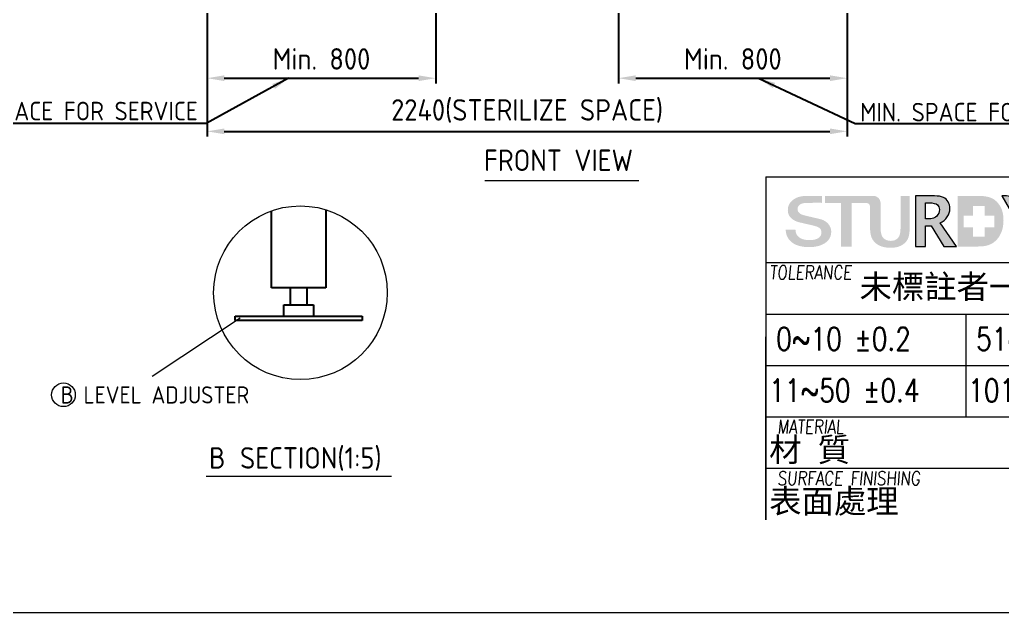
# Model space of a CAD drawing. Header units: millimetres. Extents: x -459980 to -448260, y -22120 to -13880.
# Drawn here: x -456355 to -452915, y -22120 to -20047 of the extents above; entities that cross this region are included whole.
import ezdxf

# ---------------------------------------------------------------- set-up
doc = ezdxf.new("R2010")
doc.units = ezdxf.units.MM
doc.layers.get('0').update_dxf_attribs({"lineweight": 25})
doc.layers.add('D', color=3, linetype='Continuous', lineweight=13)
doc.layers.add('F', color=7, linetype='Continuous', lineweight=15)
doc.styles.get("Standard").update_dxf_attribs({"font": 'KAIU.TTF'})
doc.styles.add('STU25', font='isocp2.shx')
doc.styles.add('Text', font='romans.shx', dxfattribs={"width": 0.8, "oblique": 10})
doc.dimstyles.new('STU25', dxfattribs={"dimscale": 30, "dimtxt": 2.5, "dimasz": 2, "dimexe": 0.6, "dimexo": 1, "dimgap": 1, "dimtad": 1, "dimdsep": 46, "dimtxsty": 'STU25', "dimcen": 2, "dimazin": 2, "dimtfac": 1, "dimtmove": 0, "dimatfit": 3, "dimfxl": 0, "dimtolj": 1, "dimtzin": 0, "dimarcsym": 0})
doc.dimstyles.new('STU25$7', dxfattribs={"dimscale": 30, "dimtxt": 2.5, "dimasz": 2, "dimexe": 1.25, "dimexo": 0.625, "dimgap": 1, "dimtad": 0, "dimdec": 4, "dimdsep": 46, "dimtxsty": 'STU25', "dimcen": 2.5, "dimazin": 2, "dimtfac": 1, "dimtdec": 4, "dimtmove": 0, "dimatfit": 3, "dimfxl": 0, "dimtolj": 1, "dimtzin": 0, "dimarcsym": 0})

# ---------------------------------------------------------------- blocks, each defined once
blk = doc.blocks.new('*D6')
at = {"layer": 'D', "color": 0, "lineweight": -2}
for p, q in [((-454898.9, -19652.9), (-454898.9, -20269.8)), ((-455698.9, -19682.9), (-455698.9, -20269.8)), ((-455638.9, -20251.8), (-454958.9, -20251.8))]:
    blk.add_line(p, q, dxfattribs=at)
at = {"layer": 'D', "color": 0}
for points in [[(-455638.9, -20241.8), (-455638.9, -20261.8), (-455698.9, -20251.8)], [(-454958.9, -20261.8), (-454958.9, -20241.8), (-454898.9, -20251.8)]]:
    blk.add_solid(points, dxfattribs=at)
at = {"layer": 'Defpoints', "color": 0}
for p in [(-454898.9, -19622.9), (-455698.9, -19652.9), (-454898.9, -20251.8)]:
    blk.add_point(p, dxfattribs=at)
at = {"layer": 'D', "color": 0, "insert": (-455298.9, -20184.3), "char_height": 75, "attachment_point": 5, "style": 'STU25'}
blk.add_mtext('\\A1;Min. 800', dxfattribs=at)
blk = doc.blocks.new('*D7')
at = {"layer": 'D', "color": 0, "lineweight": -2}
for p, q in [((-454258.9, -19652.9), (-454258.9, -20269.8)), ((-453458.9, -19682.9), (-453458.9, -20269.8)), ((-454198.9, -20251.8), (-453518.9, -20251.8))]:
    blk.add_line(p, q, dxfattribs=at)
at = {"layer": 'D', "color": 0}
for points in [[(-454198.9, -20241.8), (-454198.9, -20261.8), (-454258.9, -20251.8)], [(-453518.9, -20261.8), (-453518.9, -20241.8), (-453458.9, -20251.8)]]:
    blk.add_solid(points, dxfattribs=at)
at = {"layer": 'Defpoints', "color": 0}
for p in [(-454258.9, -19622.9), (-453458.9, -19652.9), (-453458.9, -20251.8)]:
    blk.add_point(p, dxfattribs=at)
at = {"layer": 'D', "color": 0, "insert": (-453858.9, -20184.3), "char_height": 75, "attachment_point": 5, "style": 'STU25'}
blk.add_mtext('\\A1;Min. 800', dxfattribs=at)
blk = doc.blocks.new('*D14')
at = {"layer": 'D', "color": 0, "lineweight": -2}
for p, q in [((-455698.9, -19682.9), (-455698.9, -20455.7)), ((-453458.9, -19682.9), (-453458.9, -20455.7)), ((-455638.9, -20437.7), (-453518.9, -20437.7))]:
    blk.add_line(p, q, dxfattribs=at)
at = {"layer": 'D', "color": 0}
for points in [[(-455638.9, -20427.7), (-455638.9, -20447.7), (-455698.9, -20437.7)], [(-453518.9, -20447.7), (-453518.9, -20427.7), (-453458.9, -20437.7)]]:
    blk.add_solid(points, dxfattribs=at)
at = {"layer": 'Defpoints', "color": 0}
for p in [(-455698.9, -19652.9), (-453458.9, -19652.9), (-453458.9, -20437.7)]:
    blk.add_point(p, dxfattribs=at)
at = {"layer": 'D', "color": 0, "insert": (-454578.9, -20366.4), "char_height": 75, "attachment_point": 5, "style": 'STU25'}
blk.add_mtext('\\A1;{\\Fisocp2.shx;2240(STERILIZE SPACE)}', dxfattribs=at)
blk = doc.blocks.new('新駿LOGO')
at = {"layer": 'F'}
h = blk.add_hatch(color=256, dxfattribs=at)
edge = h.paths.add_edge_path()
edge.add_spline(control_points=[(-529.051, -442.142), (-529.051, -442.306), (-529.019, -442.447), (-528.955, -442.564), (-528.891, -442.681), (-528.802, -442.776), (-528.688, -442.851), (-528.574, -442.925), (-528.443, -442.98), (-528.294, -443.014), (-528.146, -443.048), (-527.986, -443.065), (-527.812, -443.065), (-527.625, -443.065), (-527.465, -443.046), (-527.333, -443.008), (-527.2, -442.969), (-527.093, -442.92), (-527.011, -442.86), (-526.929, -442.799), (-526.87, -442.73), (-526.833, -442.652), (-526.797, -442.573), (-526.778, -442.494), (-526.778, -442.413), (-526.778, -442.248), (-526.821, -442.126), (-526.905, -442.048), (-526.99, -441.97), (-527.082, -441.914), (-527.182, -441.882), (-527.356, -441.826), (-527.558, -441.773), (-527.788, -441.722), (-528.018, -441.672), (-528.302, -441.606), (-528.64, -441.526), (-528.85, -441.478), (-529.024, -441.415), (-529.164, -441.336), (-529.303, -441.257), (-529.413, -441.17), (-529.495, -441.074), (-529.578, -440.977), (-529.636, -440.874), (-529.67, -440.766), (-529.704, -440.657), (-529.721, -440.546), (-529.721, -440.434), (-529.721, -440.216), (-529.67, -440.028), (-529.567, -439.869), (-529.464, -439.71), (-529.329, -439.579), (-529.16, -439.474), (-528.991, -439.37), (-528.855, -439.306), (-528.64, -439.256), (-528.426, -439.205), (-528.133, -439.204), (-527.915, -439.204), (-527.659, -439.204), (-526.729, -439.204), (-526.729, -439.204), (-526.729, -439.204), (-526.732, -439.805), (-526.732, -439.805), (-526.732, -439.805), (-528.141, -439.796), (-528.282, -439.825), (-528.386, -439.847), (-528.478, -439.858), (-528.565, -439.9), (-528.651, -439.942), (-528.723, -439.999), (-528.78, -440.072), (-528.837, -440.144), (-528.866, -440.235), (-528.866, -440.343), (-528.866, -440.496), (-528.812, -440.616), (-528.705, -440.702), (-528.598, -440.789), (-528.458, -440.854), (-528.284, -440.898), (-528.266, -440.902), (-528.194, -440.919), (-528.069, -440.95), (-527.943, -440.98), (-527.803, -441.013), (-527.648, -441.049), (-527.493, -441.086), (-527.341, -441.121), (-527.193, -441.155), (-527.044, -441.189), (-526.938, -441.214), (-526.874, -441.231), (-526.715, -441.275), (-526.576, -441.335), (-526.457, -441.411), (-526.338, -441.488), (-526.239, -441.575), (-526.159, -441.674), (-526.079, -441.773), (-526.02, -441.878), (-525.981, -441.991), (-525.943, -442.103), (-525.923, -442.216), (-525.923, -442.329), (-525.923, -442.57), (-525.979, -442.776), (-526.091, -442.947), (-526.203, -443.118), (-526.349, -443.258), (-526.532, -443.366), (-526.715, -443.476), (-526.922, -443.555), (-527.155, -443.605), (-527.388, -443.655), (-527.625, -443.681), (-527.867, -443.681), (-528.145, -443.681), (-528.408, -443.65), (-528.653, -443.59), (-528.9, -443.53), (-529.115, -443.437), (-529.297, -443.313), (-529.48, -443.188), (-529.626, -443.028), (-529.735, -442.833), (-529.845, -442.637), (-529.902, -442.407), (-529.906, -442.142), (-529.906, -442.142), (-529.051, -442.142), (-529.051, -442.142)], knot_values=[0, 0, 0, 0, 1, 1, 1, 2, 2, 2, 3, 3, 3, 4, 4, 4, 5, 5, 5, 6, 6, 6, 7, 7, 7, 8, 8, 8, 9, 9, 9, 10, 10, 10, 11, 11, 11, 12, 12, 12, 13, 13, 13, 14, 14, 14, 15, 15, 15, 16, 16, 16, 17, 17, 17, 18, 18, 18, 19, 19, 19, 20, 20, 20, 21, 21, 21, 22, 22, 22, 23, 23, 23, 24, 24, 24, 25, 25, 25, 26, 26, 26, 27, 27, 27, 28, 28, 28, 29, 29, 29, 30, 30, 30, 31, 31, 31, 32, 32, 32, 33, 33, 33, 34, 34, 34, 35, 35, 35, 36, 36, 36, 37, 37, 37, 38, 38, 38, 39, 39, 39, 40, 40, 40, 41, 41, 41, 42, 42, 42, 43, 43, 43, 44, 44, 44, 45, 45, 45, 45], degree=3, periodic=0)
edge = h.paths.add_edge_path()
edge.add_spline(control_points=[(-522.525, -440.141), (-522.54, -440.04), (-522.569, -439.94), (-522.628, -439.896), (-522.768, -439.792), (-522.902, -439.814), (-522.902, -439.814), (-522.902, -439.814), (-523.024, -439.814), (-523.024, -439.814), (-523.024, -439.814), (-524.139, -439.814), (-524.139, -439.814), (-524.139, -439.814), (-524.139, -443.624), (-524.139, -443.624), (-524.139, -443.624), (-525.057, -443.624), (-525.057, -443.624), (-525.057, -443.624), (-525.057, -439.814), (-525.057, -439.814), (-525.057, -439.814), (-526.468, -439.814), (-526.468, -439.814), (-526.468, -439.814), (-526.468, -439.204), (-526.468, -439.204), (-526.468, -439.204), (-522.387, -439.204), (-522.387, -439.204)], knot_values=[5.578051, 5.578051, 5.578051, 5.578051, 6, 6, 6, 7, 7, 7, 8, 8, 8, 9, 9, 9, 10, 10, 10, 11, 11, 11, 12, 12, 12, 13, 13, 13, 14, 14, 14, 15, 15, 15, 15], degree=3, periodic=0)
edge.add_spline(control_points=[(-522.396, -439.204), (-522.311, -439.204), (-522.216, -439.204), (-522.216, -439.204), (-522.216, -439.204), (-521.96, -439.187), (-521.763, -439.406), (-521.582, -439.606), (-521.607, -439.851), (-521.607, -439.851), (-521.607, -439.851), (-521.607, -441.917), (-521.607, -441.917), (-521.607, -442.407), (-521.523, -442.732), (-521.357, -442.891), (-521.191, -443.051), (-520.975, -443.131), (-520.71, -443.131), (-520.449, -443.131), (-520.242, -443.052), (-520.087, -442.894), (-519.933, -442.736), (-519.855, -442.433), (-519.855, -441.982), (-519.855, -441.982), (-519.855, -439.204), (-519.855, -439.204), (-519.855, -439.204), (-519.054, -439.204), (-519.054, -439.204), (-519.054, -439.204), (-519.054, -441.919), (-519.054, -441.919), (-519.054, -442.431), (-519.119, -442.798), (-519.247, -443.02), (-519.375, -443.242), (-519.561, -443.417), (-519.804, -443.544), (-520.047, -443.671), (-520.354, -443.735), (-520.727, -443.735), (-521.094, -443.735), (-521.408, -443.676), (-521.671, -443.558), (-521.933, -443.439), (-522.142, -443.263), (-522.295, -443.029), (-522.448, -442.795), (-522.525, -442.422), (-522.525, -441.91), (-522.525, -441.91), (-522.525, -440.923), (-522.525, -440.141)], knot_values=[0.44538, 0.44538, 0.44538, 0.44538, 1, 1, 1, 2, 2, 2, 3, 3, 3, 4, 4, 4, 5, 5, 5, 6, 6, 6, 7, 7, 7, 8, 8, 8, 9, 9, 9, 10, 10, 10, 11, 11, 11, 12, 12, 12, 13, 13, 13, 14, 14, 14, 15, 15, 15, 16, 16, 16, 17, 17, 17, 17.603917, 17.603917, 17.603917, 17.603917], degree=3, periodic=0)
h = blk.add_hatch(color=256, dxfattribs=at)
edge = h.paths.add_edge_path()
edge.add_spline(control_points=[(-526.468, -439.204), (-526.468, -439.204), (-526.468, -439.814), (-526.468, -439.814)], knot_values=[-14, -14, -14, -14, -13, -13, -13, -13], degree=3, periodic=0)
edge.add_spline(control_points=[(-526.468, -439.814), (-526.468, -439.814), (-525.057, -439.814), (-525.057, -439.814)], knot_values=[-13, -13, -13, -13, -12, -12, -12, -12], degree=3, periodic=0)
edge.add_spline(control_points=[(-525.057, -439.814), (-525.057, -439.814), (-525.057, -443.624), (-525.057, -443.624)], knot_values=[-12, -12, -12, -12, -11, -11, -11, -11], degree=3, periodic=0)
edge.add_spline(control_points=[(-525.057, -443.624), (-525.057, -443.624), (-524.139, -443.624), (-524.139, -443.624)], knot_values=[-11, -11, -11, -11, -10, -10, -10, -10], degree=3, periodic=0)
edge.add_spline(control_points=[(-524.139, -443.624), (-524.139, -443.624), (-524.139, -439.814), (-524.139, -439.814)], knot_values=[-10, -10, -10, -10, -9, -9, -9, -9], degree=3, periodic=0)
edge.add_spline(control_points=[(-524.139, -439.814), (-524.139, -439.814), (-523.024, -439.814), (-523.024, -439.814)], knot_values=[-9, -9, -9, -9, -8, -8, -8, -8], degree=3, periodic=0)
edge.add_spline(control_points=[(-523.024, -439.814), (-523.024, -439.814), (-522.902, -439.814), (-522.902, -439.814)], knot_values=[-8, -8, -8, -8, -7, -7, -7, -7], degree=3, periodic=0)
edge.add_spline(control_points=[(-522.902, -439.814), (-522.902, -439.814), (-522.768, -439.792), (-522.628, -439.896)], knot_values=[-7, -7, -7, -7, -6, -6, -6, -6], degree=3, periodic=0)
edge.add_spline(control_points=[(-522.628, -439.896), (-522.569, -439.94), (-522.54, -440.04), (-522.525, -440.141)], knot_values=[-6, -6, -6, -6, -5.578051, -5.578051, -5.578051, -5.578051], degree=3, periodic=0)
edge.add_spline(control_points=[(-522.525, -440.141), (-522.525, -440.923), (-522.525, -441.91), (-522.525, -441.91)], knot_values=[-17.603917, -17.603917, -17.603917, -17.603917, -17, -17, -17, -17], degree=3, periodic=0)
edge.add_spline(control_points=[(-522.525, -441.91), (-522.525, -442.422), (-522.448, -442.795), (-522.295, -443.029)], knot_values=[-17, -17, -17, -17, -16, -16, -16, -16], degree=3, periodic=0)
edge.add_spline(control_points=[(-522.295, -443.029), (-522.142, -443.263), (-521.933, -443.439), (-521.671, -443.558)], knot_values=[-16, -16, -16, -16, -15, -15, -15, -15], degree=3, periodic=0)
edge.add_spline(control_points=[(-521.671, -443.558), (-521.408, -443.676), (-521.094, -443.735), (-520.727, -443.735)], knot_values=[-15, -15, -15, -15, -14, -14, -14, -14], degree=3, periodic=0)
edge.add_spline(control_points=[(-520.727, -443.735), (-520.354, -443.735), (-520.047, -443.671), (-519.804, -443.544)], knot_values=[-14, -14, -14, -14, -13, -13, -13, -13], degree=3, periodic=0)
edge.add_spline(control_points=[(-519.804, -443.544), (-519.561, -443.417), (-519.375, -443.242), (-519.247, -443.02)], knot_values=[-13, -13, -13, -13, -12, -12, -12, -12], degree=3, periodic=0)
edge.add_spline(control_points=[(-519.247, -443.02), (-519.119, -442.798), (-519.054, -442.431), (-519.054, -441.919)], knot_values=[-12, -12, -12, -12, -11, -11, -11, -11], degree=3, periodic=0)
edge.add_spline(control_points=[(-519.054, -441.919), (-519.054, -441.919), (-519.054, -439.204), (-519.054, -439.204)], knot_values=[-11, -11, -11, -11, -10, -10, -10, -10], degree=3, periodic=0)
edge.add_spline(control_points=[(-519.054, -439.204), (-519.054, -439.204), (-519.855, -439.204), (-519.855, -439.204)], knot_values=[-10, -10, -10, -10, -9, -9, -9, -9], degree=3, periodic=0)
edge.add_spline(control_points=[(-519.855, -439.204), (-519.855, -439.204), (-519.855, -441.982), (-519.855, -441.982)], knot_values=[-9, -9, -9, -9, -8, -8, -8, -8], degree=3, periodic=0)
edge.add_spline(control_points=[(-519.855, -441.982), (-519.855, -442.433), (-519.933, -442.736), (-520.087, -442.894)], knot_values=[-8, -8, -8, -8, -7, -7, -7, -7], degree=3, periodic=0)
edge.add_spline(control_points=[(-520.087, -442.894), (-520.242, -443.052), (-520.449, -443.131), (-520.71, -443.131)], knot_values=[-7, -7, -7, -7, -6, -6, -6, -6], degree=3, periodic=0)
edge.add_spline(control_points=[(-520.71, -443.131), (-520.975, -443.131), (-521.191, -443.051), (-521.357, -442.891)], knot_values=[-6, -6, -6, -6, -5, -5, -5, -5], degree=3, periodic=0)
edge.add_spline(control_points=[(-521.357, -442.891), (-521.523, -442.732), (-521.607, -442.407), (-521.607, -441.917)], knot_values=[-5, -5, -5, -5, -4, -4, -4, -4], degree=3, periodic=0)
edge.add_spline(control_points=[(-521.607, -441.917), (-521.607, -441.917), (-521.607, -439.851), (-521.607, -439.851)], knot_values=[-4, -4, -4, -4, -3, -3, -3, -3], degree=3, periodic=0)
edge.add_spline(control_points=[(-521.607, -439.851), (-521.607, -439.851), (-521.607, -439.851), (-521.607, -439.851)], knot_values=[-3, -3, -3, -3, -2.999949, -2.999949, -2.999949, -2.999949], degree=3, periodic=0)
edge.add_spline(control_points=[(-521.607, -439.851), (-521.607, -439.851), (-521.582, -439.606), (-521.763, -439.406)], knot_values=[-2.999949, -2.999949, -2.999949, -2.999949, -2, -2, -2, -2], degree=3, periodic=0)
edge.add_spline(control_points=[(-521.763, -439.406), (-521.96, -439.187), (-522.216, -439.204), (-522.216, -439.204)], knot_values=[-2, -2, -2, -2, -1, -1, -1, -1], degree=3, periodic=0)
edge.add_spline(control_points=[(-522.216, -439.204), (-522.216, -439.204), (-526.468, -439.204), (-526.468, -439.204)], knot_values=[-15, -15, -15, -15, -14, -14, -14, -14], degree=3, periodic=0)
h = blk.add_hatch(color=256, dxfattribs=at)
edge = h.paths.add_edge_path()
edge.add_spline(control_points=[(-518.536, -443.624), (-518.536, -443.624), (-518.536, -439.204), (-518.536, -439.204), (-518.536, -439.204), (-516.884, -439.204), (-516.884, -439.204), (-516.545, -439.204), (-516.288, -439.246), (-516.111, -439.33), (-515.934, -439.415), (-515.794, -439.544), (-515.692, -439.716), (-515.59, -439.888), (-515.538, -440.082), (-515.538, -440.299), (-515.538, -440.557), (-515.613, -440.802), (-515.762, -441.032), (-515.912, -441.261), (-516.122, -441.437), (-516.394, -441.558), (-516.394, -441.558), (-514.952, -443.624), (-514.952, -443.624), (-514.952, -443.624), (-516.071, -443.624), (-516.071, -443.624), (-516.071, -443.624), (-517.172, -441.815), (-517.172, -441.815), (-517.172, -441.815), (-517.672, -441.815), (-517.672, -441.815), (-517.672, -441.815), (-517.672, -443.624), (-517.672, -443.624), (-517.672, -443.624), (-518.536, -443.624), (-518.536, -443.624)], knot_values=[0, 0, 0, 0, 1, 1, 1, 2, 2, 2, 3, 3, 3, 4, 4, 4, 5, 5, 5, 6, 6, 6, 7, 7, 7, 8, 8, 8, 9, 9, 9, 10, 10, 10, 11, 11, 11, 12, 12, 12, 13, 13, 13, 13], degree=3, periodic=1)
edge = h.paths.add_edge_path(flags=16)
edge.add_spline(control_points=[(-517.672, -441.21), (-517.672, -441.21), (-517.462, -441.21), (-517.462, -441.21), (-517.084, -441.21), (-516.822, -441.127), (-516.676, -440.962), (-516.53, -440.796), (-516.456, -440.609), (-516.456, -440.4), (-516.456, -440.219), (-516.515, -440.075), (-516.633, -439.968), (-516.751, -439.862), (-516.991, -439.809), (-517.351, -439.809), (-517.351, -439.809), (-517.672, -439.809), (-517.672, -439.809), (-517.672, -439.809), (-517.672, -441.21), (-517.672, -441.21)], knot_values=[0, 0, 0, 0, 1, 1, 1, 2, 2, 2, 3, 3, 3, 4, 4, 4, 5, 5, 5, 6, 6, 6, 7, 7, 7, 7], degree=3, periodic=1)
h = blk.add_hatch(color=256, dxfattribs=at)
edge = h.paths.add_edge_path()
edge.add_spline(control_points=[(-514.869, -443.624), (-514.869, -443.624), (-513.047, -443.624), (-513.047, -443.624)], knot_values=[-9, -9, -9, -9, -8, -8, -8, -8], degree=3, periodic=0)
edge.add_spline(control_points=[(-513.047, -443.624), (-512.514, -443.624), (-512.094, -443.524), (-511.788, -443.322)], knot_values=[-8, -8, -8, -8, -7, -7, -7, -7], degree=3, periodic=0)
edge.add_spline(control_points=[(-511.788, -443.322), (-511.48, -443.121), (-511.247, -442.847), (-511.087, -442.501)], knot_values=[-7, -7, -7, -7, -6, -6, -6, -6], degree=3, periodic=0)
edge.add_spline(control_points=[(-511.087, -442.501), (-510.927, -442.155), (-510.846, -441.761), (-510.846, -441.321)], knot_values=[-6, -6, -6, -6, -5, -5, -5, -5], degree=3, periodic=0)
edge.add_spline(control_points=[(-510.846, -441.321), (-510.846, -440.871), (-510.931, -440.488), (-511.099, -440.17)], knot_values=[-5, -5, -5, -5, -4, -4, -4, -4], degree=3, periodic=0)
edge.add_spline(control_points=[(-511.099, -440.17), (-511.267, -439.852), (-511.493, -439.612), (-511.777, -439.448)], knot_values=[-4, -4, -4, -4, -3, -3, -3, -3], degree=3, periodic=0)
edge.add_spline(control_points=[(-511.777, -439.448), (-512.061, -439.285), (-512.457, -439.204), (-512.967, -439.204)], knot_values=[-3, -3, -3, -3, -2, -2, -2, -2], degree=3, periodic=0)
edge.add_spline(control_points=[(-512.967, -439.204), (-512.967, -439.204), (-514.869, -439.204), (-514.869, -439.204)], knot_values=[-2, -2, -2, -2, -1, -1, -1, -1], degree=3, periodic=0)
edge.add_spline(control_points=[(-514.869, -439.204), (-514.869, -439.204), (-514.869, -443.624), (-514.869, -443.624)], knot_values=[-1, -1, -1, -1, 0, 0, 0, 0], degree=3, periodic=0)
h.paths.add_polyline_path([(-514.335, -441.95), (-514.335, -440.92), (-513.511, -440.92), (-513.511, -440.074), (-512.482, -440.074), (-512.482, -440.92), (-511.637, -440.92), (-511.637, -441.95), (-512.482, -441.95), (-512.482, -442.773), (-513.511, -442.773), (-513.511, -441.95)], flags=16)
h = blk.add_hatch(color=256, dxfattribs=at)
edge = h.paths.add_edge_path()
edge.add_spline(control_points=[(-509.511, -443.624), (-509.511, -443.624), (-509.511, -441.772), (-509.511, -441.772), (-509.511, -441.772), (-510.996, -439.204), (-510.996, -439.204), (-510.996, -439.204), (-510.644, -439.204), (-510.644, -439.204), (-510.644, -439.204), (-510.299, -439.189), (-510.044, -439.321), (-509.79, -439.454), (-509.707, -439.678), (-509.707, -439.678), (-509.707, -439.678), (-508.902, -441.069), (-508.902, -441.069), (-508.902, -441.069), (-507.778, -439.204), (-507.778, -439.204), (-507.778, -439.204), (-507.048, -439.204), (-507.048, -439.204), (-507.048, -439.204), (-508.592, -441.767), (-508.592, -441.767), (-508.592, -441.767), (-508.592, -443.624), (-508.592, -443.624), (-508.592, -443.624), (-509.511, -443.624), (-509.511, -443.624)], knot_values=[0, 0, 0, 0, 1, 1, 1, 2, 2, 2, 3, 3, 3, 4, 4, 4, 5, 5, 5, 6, 6, 6, 7, 7, 7, 8, 8, 8, 9, 9, 9, 10, 10, 10, 11, 11, 11, 11], degree=3, periodic=1)
at = {"layer": 'F', "lineweight": 0}
for points, knots in [([(-518.536, -443.624), (-518.536, -443.624), (-518.536, -439.204), (-518.536, -439.204), (-518.536, -439.204), (-516.884, -439.204), (-516.884, -439.204), (-516.545, -439.204), (-516.288, -439.246), (-516.111, -439.33), (-515.934, -439.415), (-515.794, -439.544), (-515.692, -439.716), (-515.59, -439.888), (-515.538, -440.082), (-515.538, -440.299), (-515.538, -440.557), (-515.613, -440.802), (-515.762, -441.032), (-515.912, -441.261), (-516.122, -441.437), (-516.394, -441.558), (-516.394, -441.558), (-514.952, -443.624), (-514.952, -443.624), (-514.952, -443.624), (-516.071, -443.624), (-516.071, -443.624), (-516.071, -443.624), (-517.172, -441.815), (-517.172, -441.815), (-517.172, -441.815), (-517.672, -441.815), (-517.672, -441.815), (-517.672, -441.815), (-517.672, -443.624), (-517.672, -443.624), (-517.672, -443.624), (-518.536, -443.624), (-518.536, -443.624)], [0, 0, 0, 0, 1, 1, 1, 2, 2, 2, 3, 3, 3, 4, 4, 4, 5, 5, 5, 6, 6, 6, 7, 7, 7, 8, 8, 8, 9, 9, 9, 10, 10, 10, 11, 11, 11, 12, 12, 12, 13, 13, 13, 13]), ([(-509.511, -443.624), (-509.511, -443.624), (-509.511, -441.772), (-509.511, -441.772), (-509.511, -441.772), (-510.996, -439.204), (-510.996, -439.204), (-510.996, -439.204), (-510.644, -439.204), (-510.644, -439.204), (-510.644, -439.204), (-510.299, -439.189), (-510.044, -439.321), (-509.79, -439.454), (-509.707, -439.678), (-509.707, -439.678), (-509.707, -439.678), (-508.902, -441.069), (-508.902, -441.069), (-508.902, -441.069), (-507.778, -439.204), (-507.778, -439.204), (-507.778, -439.204), (-507.048, -439.204), (-507.048, -439.204), (-507.048, -439.204), (-508.592, -441.767), (-508.592, -441.767), (-508.592, -441.767), (-508.592, -443.624), (-508.592, -443.624), (-508.592, -443.624), (-509.511, -443.624), (-509.511, -443.624)], [0, 0, 0, 0, 1, 1, 1, 2, 2, 2, 3, 3, 3, 4, 4, 4, 5, 5, 5, 6, 6, 6, 7, 7, 7, 8, 8, 8, 9, 9, 9, 10, 10, 10, 11, 11, 11, 11]), ([(-517.672, -441.21), (-517.672, -441.21), (-517.462, -441.21), (-517.462, -441.21), (-517.084, -441.21), (-516.822, -441.127), (-516.676, -440.962), (-516.53, -440.796), (-516.456, -440.609), (-516.456, -440.4), (-516.456, -440.219), (-516.515, -440.075), (-516.633, -439.968), (-516.751, -439.862), (-516.991, -439.809), (-517.351, -439.809), (-517.351, -439.809), (-517.672, -439.809), (-517.672, -439.809), (-517.672, -439.809), (-517.672, -441.21), (-517.672, -441.21)], [0, 0, 0, 0, 1, 1, 1, 2, 2, 2, 3, 3, 3, 4, 4, 4, 5, 5, 5, 6, 6, 6, 7, 7, 7, 7])]:
    blk.add_open_spline(points, degree=3, knots=knots, dxfattribs=at)
blk = doc.blocks.new('H421')
at = {"layer": 'F', "color": 7}
for p, q in [((155.911, 38.089), (286.911, 38.089)), ((155.911, 30.589), (286.911, 30.589)), ((155.911, 26.089), (227.911, 26.089)), ((173.411, 26.089), (173.411, 17.089)), ((155.911, 8.089), (155.911, 24.089)), ((155.911, 21.589), (286.911, 21.589)), ((155.911, 17.089), (286.911, 17.089)), ((286.911, 12.589), (155.911, 12.589))]:
    blk.add_line(p, q, dxfattribs=at)
at = {"layer": 'F'}
for p, q in [((155.911, 38.089), (155.911, 17.089)), ((155.911, 24.089), (155.911, 16.089)), ((155.911, 17.089), (155.911, 8.089))]:
    blk.add_line(p, q, dxfattribs=at)
blk.add_blockref('新駿LOGO', (687.56, 475.621))
at = {"layer": 'F', "color": 1, "lineweight": 15, "style": 'Text', "oblique": 5, "width": 0.8}
for s, p in [('TOLERANCE', (156.227, 29.13)), ('MATERIAL', (156.917, 15.63)), ('SURFACE FINISHING', (156.917, 11.13))]:
    blk.add_text(s, height=1.2, dxfattribs=at).set_placement(p)
at = {"layer": 'F', "lineweight": -3}
for s, p in [('未標註者一般公差表', (164.115, 27.45)), ('材 質', (156.206, 13.189)), ('表面處理', (156.206, 8.689))]:
    blk.add_text(s, height=2.0757, dxfattribs=at).set_placement(p)
at = {"layer": 'F', "lineweight": 20, "style": 'Text', "width": 0.8}
for s, p in [('0~10 ±0.2', (156.816, 22.912)), ('51~100±0.6', (174.316, 22.912)), ('11~50 ±0.4', (156.204, 18.412)), ('101~200±0.8', (173.627, 18.412))]:
    blk.add_text(s, height=2, dxfattribs=at).set_placement(p)

msp = doc.modelspace()

# ---------------------------------------------------------------- linework, layer by layer
at = {"linetype": 'Continuous'}
for p, q in [((-455473.661, -20984.673), (-455473.661, -20715.849)), ((-455283.661, -20711.873), (-455283.661, -20984.673)), ((-455283.661, -20984.673), (-455473.661, -20984.673)), ((-455408.661, -20984.673), (-455408.661, -21044.673)), ((-455348.661, -21044.673), (-455348.661, -20984.673)), ((-455430.623, -21084.673), (-455430.623, -21044.673)), ((-455430.623, -21044.673), (-455326.7, -21044.673)), ((-455326.7, -21044.673), (-455326.7, -21084.673)), ((-455601.161, -21099.673), (-455601.161, -21084.673)), ((-455601.161, -21084.673), (-455156.161, -21084.673)), ((-455156.161, -21084.673), (-455156.161, -21099.673)), ((-455156.161, -21099.673), (-455601.161, -21099.673))]:
    msp.add_line(p, q, dxfattribs=at)
at = {"layer": 'D'}
for p, q in [((-454726.693, -20609.98), (-454187.908, -20609.98)), ((-455702.582, -21643.66), (-455053.25, -21643.66))]:
    msp.add_line(p, q, dxfattribs=at)
at = {"layer": 'D', "linetype": 'Continuous'}
msp.add_line((-455583.226, -21090.974), (-455891.271, -21295.314), dxfattribs=at)
at = {"layer": 'D'}
for centre, radius in [((-455372.626, -21002.287), 303.734), ((-456201.922, -21359.504), 41.403)]:
    msp.add_circle(centre, radius, dxfattribs=at)
at = {"layer": 'F', "color": 6}
msp.add_lwpolyline([(-459979.862, -13880.472), (-459979.862, -22120.472), (-448259.862, -22120.472), (-448259.862, -13880.472)], close=True, dxfattribs=at)
msp.add_lwpolyline([(-459979.862, -13880.472), (-459979.862, -22120.472), (-448259.862, -22120.472), (-448259.862, -13880.472)], close=True, dxfattribs=at)

# ---------------------------------------------------------------- block references
at = {"xscale": 40, "yscale": 40, "zscale": 40}
msp.add_blockref('H421', (-459979.862, -22120.472), dxfattribs=at)

# ---------------------------------------------------------------- texts
at = {"layer": 'D', "color": 11, "attachment_point": 1}
for s, insert, char_height in [('{\\Fisocp2.shx;\\C3;MIN. SPACE FOR SERVICE}', (-456648.743, -20334.159), 65), ('{\\Fisocp2.shx;\\C3;MIN. SPACE FOR SERVICE}', (-453413.216, -20338.089), 65), ('{\\Fisocp2.shx;FRONT VIEW}', (-454729.867, -20501.402), 75), ('{\\Fisocp2.shx;B} {\\Fisocp2.shx;SECTION(1:5)}', (-455692.348, -21542.743), 75)]:
    msp.add_mtext(s, dxfattribs=dict(at, insert=insert, char_height=char_height))
at = {"layer": 'D', "color": 11, "insert": (-456211.898, -21329.905), "char_height": 60, "attachment_point": 1, "style": 'STU25'}
msp.add_mtext('{\\C3;B LEVEL ADJUSTER}', dxfattribs=at)

# ---------------------------------------------------------------- dimensions: what is measured, and where the dimension line sits
at = {"layer": 'D'}
for base, p1, p2, text, picture, middle in [((-454898.943, -20251.784), (-455698.943, -19652.871), (-454898.943, -19622.871), 'Min. <>', '*D6', (-455298.943, -20184.284)), ((-453458.943, -20251.784), (-454258.943, -19622.871), (-453458.943, -19652.871), 'Min. <>', '*D7', (-453858.943, -20184.284)), ((-453458.943, -20437.671), (-455698.943, -19652.871), (-453458.943, -19652.871), '{\\Fisocp2.shx;<>(STERILIZE SPACE)}', '*D14', (-454578.943, -20366.421))]:
    dim = msp.add_linear_dim(base=base, p1=p1, p2=p2, text=text, dimstyle='STU25', dxfattribs=at)
    dim.commit()
    dim.dimension.update_dxf_attribs({"geometry": picture, "text_midpoint": middle})

# ---------------------------------------------------------------- leaders
for points in [[(-455413.855, -20251.784), (-455701.898, -20409.95), (-456670.23, -20409.95)], [(-453769.103, -20251.784), (-453430.463, -20409.95), (-452457.099, -20409.95)]]:
    msp.add_leader(points, dimstyle='STU25$7', override={"dimgap": 1, "dimtad": 0}, dxfattribs=at)

doc.saveas('drawing.dxf')
